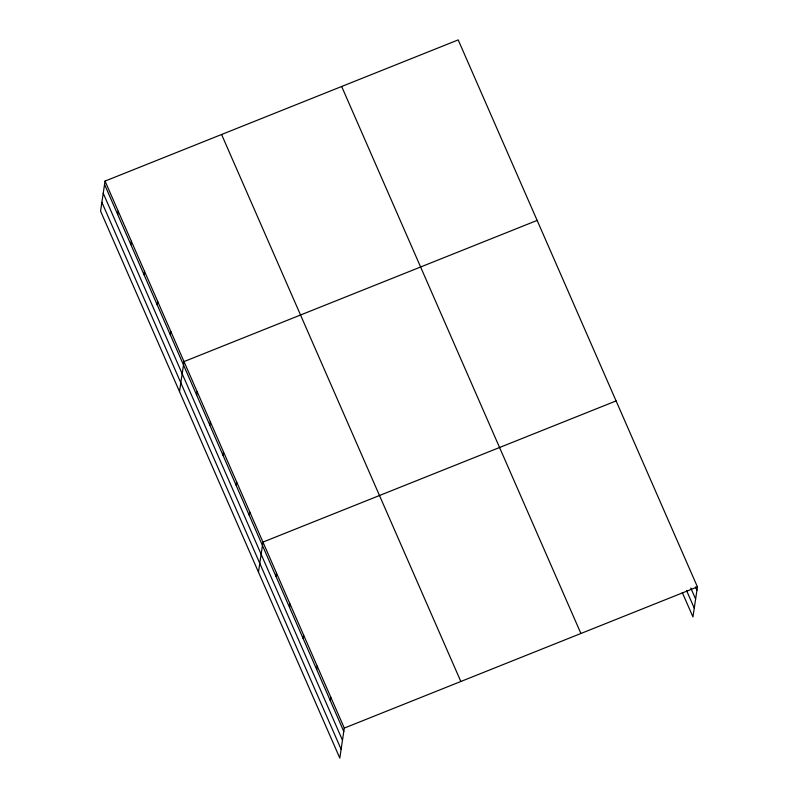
<?xml version="1.0" encoding="UTF-8"?>
<svg xmlns="http://www.w3.org/2000/svg" width="798" height="798" viewBox="0 0 798 798"><rect width="100%" height="100%" fill="white"/><g stroke="black" fill="none" stroke-linecap="round" stroke-linejoin="round"><path stroke-width="1.2" d="M105.047 181.086L100.568 211.101L339.808 758.1L344.297 728.085L105.047 181.086L458.192 39.9L697.432 586.899L692.953 616.914L682.3 592.555M117.705 214.542L118.204 211.171M130.862 244.627L131.371 241.255M144.019 274.712L144.528 271.34M157.176 304.796L157.685 301.425M170.333 334.881L170.842 331.509M179.51 391.609L183.999 361.594L537.144 220.408M196.657 395.05L197.156 391.678M209.814 425.135L210.313 421.763M222.971 455.219L223.48 451.848M236.128 485.304L236.637 481.932M249.285 515.398L249.794 512.017M258.462 572.116L262.951 542.101L616.096 400.915M276.008 576.475L276.507 573.104M289.564 607.468L290.063 604.096M303.12 638.47L303.619 635.098M316.676 669.462L317.185 666.091M330.232 700.464L330.741 697.083M344.297 728.085L697.432 586.899M695.477 586.949L696.933 590.271M690.779 587.996L695.617 599.059M686.519 590.41L694.26 608.126M341.654 86.493L580.904 633.492M221.585 134.493L460.835 681.492M104.548 184.458L343.788 731.457M103.231 193.256L342.482 740.245M101.875 202.313L341.125 749.312"/></g></svg>
